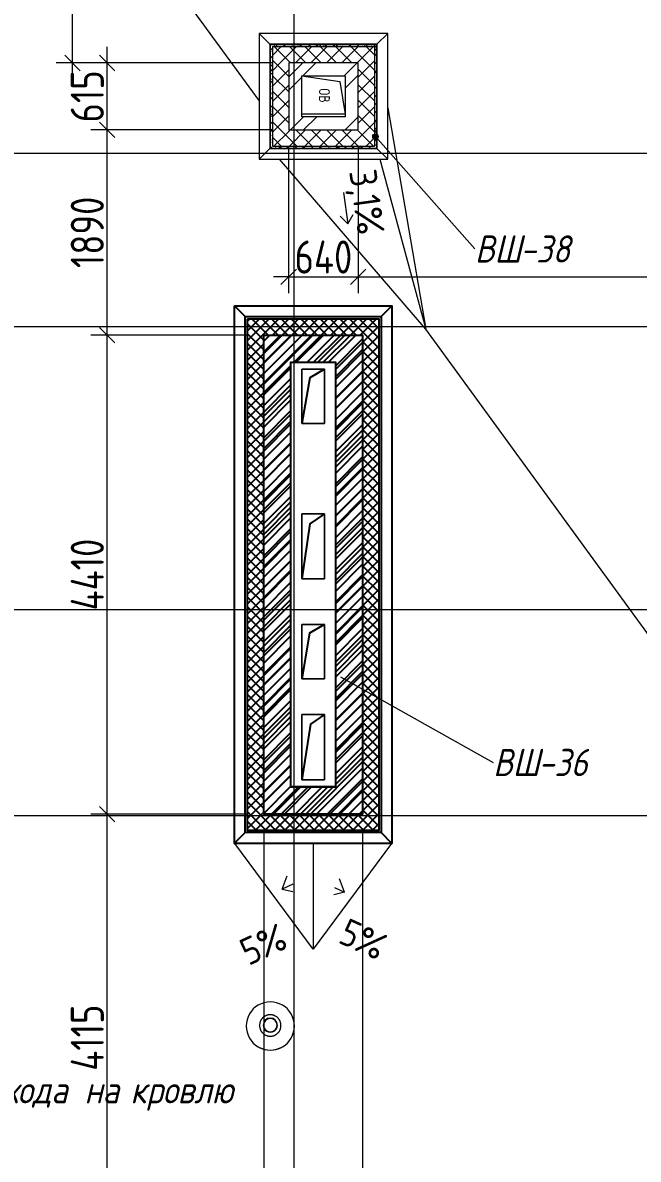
# Model space of a CAD drawing. Header units: millimetres. Extents: x -68946 to 690821, y -552984 to 293768.
# Drawn here: x 166420 to 172084, y -543017 to -532555 of the extents above; entities that cross this region are included whole.
import ezdxf

# ---------------------------------------------------------------- set-up
doc = ezdxf.new("R2010")
doc.units = ezdxf.units.MM
doc.linetypes.add('ADSK_Линия сетки', pattern=[2500, 2000, -250, 0, -250])
doc.layers.get('Defpoints').update_dxf_attribs({"color": 250})
for name, color, linetype, lineweight in [('0) блоки', 250, 'Continuous', 25), ('Аннотация', 250, 'Continuous', 20), ('Крыша', 7, 'Continuous', 5), ('Обобщенные модели', 250, 'Continuous', 9), ('Оборудование', 7, 'Continuous', 9), ('Ограждение', 7, 'Continuous', 5), ('Окна', 7, 'Continuous', 5), ('Оси', 250, 'Continuous', 9), ('Перекрытие', 7, 'Continuous', 9), ('Размеры', 7, 'Continuous', 9), ('Стены внутренние', 7, 'Continuous', 9), ('Стены наружные', 7, 'Continuous', 9), ('Стены отделка', 7, 'Continuous', 13), ('Стены перегородки', 7, 'Continuous', 13), ('Стены штриховка', 250, 'Continuous', 9), ('Узлы', 250, 'Continuous', 18)]:
    doc.layers.add(name, color=color, linetype=linetype, lineweight=lineweight)
doc.styles.add('GOST Common_2', font='', dxfattribs={"width": 0.8, "height": 350})
doc.styles.add('GOST Common_I', font='', dxfattribs={"width": 0.9, "height": 250})
doc.styles.add('ISOCPEUR', font='isocpeur.ttf', dxfattribs={"width": 0.8, "height": 100})
doc.styles.add('ISOCPEUR_1', font='isocpeur.ttf', dxfattribs={"width": 0.9, "height": 250})
doc.styles.add('А3', font='ГОСТ тип А.ttf')
doc.styles.get('GOST Common_2').set_extended_font_data('GOST Common')
doc.styles.get('GOST Common_I').set_extended_font_data('GOST Common', italic=True)
doc.dimstyles.new('ADSK_Основной_2_мм_1', dxfattribs={"dimscale": 304.8, "dimtxt": 201.142999, "dimasz": 0.463911, "dimexe": 0.492126, "dimexo": 0.492126, "dimgap": 0.098425, "dimtad": 1, "dimdec": 0, "dimdsep": 46, "dimtxsty": 'GOST Common_2', "dimblk1": 'OBLIQUE', "dimblk2": 'OBLIQUE', "dimsah": 1, "dimcen": 0.09, "dimdle": 0.492126, "dimazin": 0, "dimtfac": 1, "dimtdec": 4, "dimtix": 1, "dimtmove": 0, "dimatfit": 3, "dimfxl": 1, "dimtvp": 1, "dimtolj": 1, "dimtzin": 0, "dimlwd": 9, "dimlwe": 9, "dimarcsym": 2})
pattern_1 = [(45, (23667.23, -543980.64), (-251.4472, 251.4472), []), (45, (23667.23, -543599.64), (-251.4472, 251.4472), [])]
pattern_2 = [(45, (23667.23, -543980.64), (-70.71068, 70.71068), []), (135, (23667.23, -543980.64), (-70.71068, -70.71068), [])]
pattern_3 = [(135, (23667.23, -543980.64), (-75.43415, -75.43415), [106.68, -17.78, 3.556, -17.78]), (135, (23667.23, -543905.25), (-75.43415, -75.43415), []), (50, (23667.23, -543980.64), (127.52922, -11.15758), [13.335, -146.685]), (355, (23667.23, -543980.64), (-24.66966, 133.74002), [10.668, -117.348]), (100.451, (23677.86, -543981.57), (102.85973, 122.58178), [11.333, -124.663]), (46.184, (23667.23, -543945.08), (189.75516, -29.43036), [20.002, -220.027]), (96.636, (23683.04, -543947.53), (166.1822, 173.1996), [17, -186.995]), (351.184, (23667.23, -543945.08), (166.18393, 173.19757), [16.002, -176.022]), (21, (23685.01, -543953.97), (106.130265, -71.58603), [13.335, -146.685]), (326, (23685.01, -543953.97), (43.26188, 128.93175), [10.668, -117.348]), (71.451, (23693.85, -543959.94), (149.39198, 57.34505), [11.333, -124.663]), (37.5, (23667.23, -543980.64), (2.162228, 59.188357), [3.353, -112.573, 3.353, -115.773, -117.793]), (37.5, (23667.23, -543980.64), (2.162228, 59.188357), [-235.052, 3.353, -114.44]), (7.5, (23667.23, -543980.64), (46.773857, 70.126152), [3.353, -64.567, 3.353, -109.906, -44.894]), (7.5, (23667.23, -543980.64), (46.773857, 70.126152), [-181.178, 3.353, -41.542]), (327.5, (23627.58, -543980.64), (94.913671, -4.010093), [3.353, -41.097, 3.353, -135.331, -184.023]), (327.5, (23627.58, -543980.64), (94.913671, -4.010093), [-183.134, 3.353, -180.67]), (317.5, (23609.8, -543980.64), (103.69057, 17.79882), [3.353, -54.432, 3.353, -88.748, -130.683]), (317.5, (23609.8, -543980.64), (103.69057, 17.79882), [-149.885, 3.353, -127.33])]

# ---------------------------------------------------------------- blocks, each defined once
blk = doc.blocks.new('TN_Аэратор кровельный ТехноНИКОЛЬ - Аэратор кровельный ТехноНИКОЛЬ 160х460мм-V47-АР3_Кладочный план кровли _17_930 С2-3')
at = {"layer": 'Оборудование'}
for p, q in [((144966, 2198), (144966, 2198)), ((145096, 2198), (145096, 2198)), ((144808, 2190), (144808, 2190)), ((145253, 2190), (145253, 2190))]:
    blk.add_line(p, q, dxfattribs=at)
at = {"layer": 'Оборудование', "flags": 128}
for points in [[(145129, 2195), (145129, 2199), (145129, 2203), (145129, 2207), (145128, 2211), (145127, 2215), (145126, 2219), (145125, 2222), (145124, 2226), (145123, 2230), (145121, 2234), (145120, 2237), (145118, 2241), (145116, 2244), (145114, 2248), (145112, 2251), (145110, 2254), (145107, 2257), (145105, 2260), (145102, 2263), (145099, 2266), (145096, 2269), (145093, 2271), (145090, 2274), (145087, 2276), (145084, 2278), (145080, 2280), (145077, 2282), (145074, 2284), (145070, 2286), (145066, 2287), (145063, 2288), (145059, 2290), (145055, 2291), (145051, 2292), (145047, 2292), (145043, 2293), (145039, 2293), (145036, 2294), (145032, 2294), (145028, 2294), (145024, 2294), (145020, 2293), (145016, 2293), (145012, 2292), (145008, 2291), (145004, 2290), (145000, 2289), (144997, 2288), (144993, 2286), (144989, 2285), (144986, 2283), (144982, 2281), (144979, 2279), (144976, 2277), (144972, 2275), (144969, 2273), (144966, 2270), (144963, 2267), (144960, 2265), (144958, 2262), (144955, 2259), (144953, 2256), (144950, 2253), (144948, 2249), (144946, 2246), (144944, 2243), (144942, 2239), (144940, 2236), (144939, 2232), (144937, 2228), (144936, 2224), (144935, 2221), (144934, 2217), (144933, 2213), (144933, 2209), (144932, 2205), (144932, 2201), (144932, 2197), (144932, 2195)], [(144932, 2195), (144932, 2191), (144932, 2187), (144932, 2183), (144933, 2179), (144934, 2176), (144935, 2172), (144936, 2168), (144937, 2164), (144938, 2160), (144940, 2157), (144941, 2153), (144943, 2150), (144945, 2146), (144947, 2143), (144949, 2139), (144951, 2136), (144954, 2133), (144956, 2130), (144959, 2127), (144962, 2124), (144965, 2122), (144968, 2119), (144971, 2117), (144974, 2114), (144977, 2112), (144981, 2110), (144984, 2108), (144987, 2106), (144991, 2105), (144995, 2103), (144998, 2102), (145002, 2101), (145006, 2099), (145010, 2099), (145014, 2098), (145018, 2097), (145022, 2097), (145025, 2097), (145029, 2096), (145033, 2096), (145037, 2097), (145041, 2097), (145045, 2098), (145049, 2098), (145053, 2099), (145057, 2100), (145061, 2101), (145064, 2102), (145068, 2104), (145072, 2105), (145075, 2107), (145079, 2109), (145082, 2111), (145085, 2113), (145089, 2115), (145092, 2118), (145095, 2120), (145098, 2123), (145101, 2126), (145103, 2128), (145106, 2131), (145108, 2134), (145111, 2138), (145113, 2141), (145115, 2144), (145117, 2148), (145119, 2151), (145121, 2155), (145122, 2158), (145124, 2162), (145125, 2166), (145126, 2170), (145127, 2173), (145128, 2177), (145128, 2181), (145129, 2185), (145129, 2189), (145129, 2193), (145129, 2195)]]:
    blk.add_lwpolyline(points, dxfattribs=at)
at = {"layer": 'Оборудование'}
for centre, major_axis, start_param, end_param in [((145031, 2190), (222, 0), 0, 3.141593), ((145031, 2198), (-65, 0), 3.141593, 6.283185), ((145031, 2198), (-65, 0), 0, 3.141593), ((145031, 2198), (-62, 0), 3.141593, 6.283185), ((145031, 2198), (-62, 0), 0, 3.141593), ((145031, 2198), (62, 0), 0.448799, 2.692794), ((145031, 2190), (-222, 0), 0, 3.141593), ((145031, 2198), (65, 0), 3.534292, 5.890486), ((145031, 2190), (222, 0), 3.814791, 5.609987)]:
    blk.add_ellipse(centre, major_axis=major_axis, ratio=0.999853, start_param=start_param, end_param=end_param, dxfattribs=at)
blk = doc.blocks.new('_Wn_-As_OpeningMEP_floor__Rectangular - _Wn_-As_OpeningMEP_floor__Rectangular-38588356-АР3_Кладочный план кровли _17_930 С2-3')
at = {"layer": 'Узлы', "lineweight": 5}
for p, q in [((-125, 200), (175, 250)), ((-175, -150), (-125, 200))]:
    blk.add_line(p, q, dxfattribs=at)
blk = doc.blocks.new('Ограждение - Ограждение-40084085-АР3_Кладочный план кровли _17_930 С2-3')
at = {"layer": 'Ограждение'}
for p, q in [((146112, 11327), (144928, 11327)), ((144928, 11327), (145028, 11227)), ((144928, 11327), (144928, 10168)), ((146112, 11327), (146012, 11227)), ((146112, 10168), (146112, 11327)), ((145028, 11227), (145030, 11227)), ((145028, 11225), (145028, 11227)), ((146010, 11227), (146012, 11227)), ((146012, 11227), (146012, 11225)), ((144928, 10168), (145028, 10268)), ((145028, 10268), (145028, 10270)), ((145030, 10268), (145028, 10268)), ((146012, 10268), (146010, 10268)), ((146012, 10270), (146012, 10268)), ((146012, 10268), (146112, 10168)), ((144928, 10168), (146112, 10168))]:
    blk.add_line(p, q, dxfattribs=at)
blk = doc.blocks.new('_Oblique')
at = {"color": 0, "linetype": 'ByBlock', "lineweight": -2}
blk.add_line((-0.5, -0.5), (0.5, 0.5), dxfattribs=at)
blk = doc.blocks.new('*D6287')
at = {"layer": 'Defpoints', "color": 0, "lineweight": 30, "transparency": 16777216}
for p in [(168637, -539840), (163867, -542172), (168637, -543433)]:
    blk.add_point(p, dxfattribs=at)
at = {"layer": 'Размеры', "color": 0, "lineweight": 9, "transparency": 16777216}
for p, q in [((168637, -539990), (168637, -543583)), ((163867, -542322), (163867, -543583)), ((163717, -543433), (168787, -543433))]:
    blk.add_line(p, q, dxfattribs=at)
at = {"layer": 'Размеры', "color": 0, "lineweight": 9, "transparency": 16777216, "xscale": 141.4, "yscale": 141.4, "zscale": 141.4, "rotation": 180}
blk.add_blockref('_Oblique', (163867, -543433), dxfattribs=at)
at = {"layer": 'Размеры', "color": 0, "lineweight": 9, "transparency": 16777216, "xscale": 141.4, "yscale": 141.4, "zscale": 141.4}
blk.add_blockref('_Oblique', (168637, -543433), dxfattribs=at)
at = {"layer": 'Размеры', "color": 0, "transparency": 16777216, "insert": (166252, -543251), "char_height": 304.8, "width": 605.47, "attachment_point": 5, "style": 'А3'}
blk.add_mtext('\\A1;4770', dxfattribs=at)
blk = doc.blocks.new('*D6288')
at = {"layer": 'Defpoints', "color": 0, "lineweight": 30, "transparency": 16777216}
for p in [(168637, -539840), (169547, -539840), (169547, -543433)]:
    blk.add_point(p, dxfattribs=at)
at = {"layer": 'Размеры', "color": 0, "lineweight": 9, "transparency": 16777216}
for p, q in [((168637, -539990), (168637, -543583)), ((169547, -539990), (169547, -543583)), ((168487, -543433), (169697, -543433))]:
    blk.add_line(p, q, dxfattribs=at)
at = {"layer": 'Размеры', "color": 0, "lineweight": 9, "transparency": 16777216, "xscale": 141.4, "yscale": 141.4, "zscale": 141.4, "rotation": 180}
blk.add_blockref('_Oblique', (168637, -543433), dxfattribs=at)
at = {"layer": 'Размеры', "color": 0, "lineweight": 9, "transparency": 16777216, "xscale": 141.4, "yscale": 141.4, "zscale": 141.4}
blk.add_blockref('_Oblique', (169547, -543433), dxfattribs=at)
at = {"layer": 'Размеры', "color": 0, "transparency": 16777216, "insert": (169092, -543251), "char_height": 304.8, "width": 454.11, "attachment_point": 5, "style": 'А3'}
blk.add_mtext('\\A1;910', dxfattribs=at)
blk = doc.blocks.new('*D6289')
at = {"layer": 'Defpoints', "color": 0, "lineweight": 30, "transparency": 16777216}
for p in [(169547, -539840), (176417, -543333), (176417, -543433)]:
    blk.add_point(p, dxfattribs=at)
at = {"layer": 'Размеры', "color": 0, "lineweight": 9, "transparency": 16777216}
for p, q in [((169547, -539990), (169547, -543583)), ((169397, -543433), (176567, -543433)), ((176417, -543483), (176417, -543583))]:
    blk.add_line(p, q, dxfattribs=at)
at = {"layer": 'Размеры', "color": 0, "lineweight": 9, "transparency": 16777216, "xscale": 141.4, "yscale": 141.4, "zscale": 141.4, "rotation": 180}
blk.add_blockref('_Oblique', (169547, -543433), dxfattribs=at)
at = {"layer": 'Размеры', "color": 0, "lineweight": 9, "transparency": 16777216, "xscale": 141.4, "yscale": 141.4, "zscale": 141.4}
blk.add_blockref('_Oblique', (176417, -543433), dxfattribs=at)
at = {"layer": 'Размеры', "color": 0, "transparency": 16777216, "insert": (172982, -543251), "char_height": 304.8, "width": 560.47, "attachment_point": 5, "style": 'А3'}
blk.add_mtext('\\A1;6870', dxfattribs=at)
blk = doc.blocks.new('*D6322')
at = {"layer": 'Defpoints', "color": 0, "lineweight": 30, "transparency": 16777216}
for p in [(167196, -539840), (168637, -539840), (167096, -543956)]:
    blk.add_point(p, dxfattribs=at)
at = {"layer": 'Размеры', "color": 0, "lineweight": 9, "transparency": 16777216}
for p, q in [((167196, -544106), (167196, -539690)), ((168487, -539840), (167046, -539840)), ((167246, -543956), (167346, -543956))]:
    blk.add_line(p, q, dxfattribs=at)
at = {"layer": 'Размеры', "color": 0, "lineweight": 9, "transparency": 16777216, "xscale": 141.4, "yscale": 141.4, "zscale": 141.4}
for p, rotation in [((167196, -539840), 90), ((167196, -543956), 270)]:
    blk.add_blockref('_Oblique', p, dxfattribs=dict(at, rotation=rotation))
at = {"layer": 'Размеры', "color": 0, "transparency": 16777216, "insert": (167014, -541898), "char_height": 304.8, "width": 580.93, "attachment_point": 5, "rotation": 90, "style": 'А3'}
blk.add_mtext('\\A1;4115', dxfattribs=at)
blk = doc.blocks.new('*D6323')
at = {"layer": 'Defpoints', "color": 0, "lineweight": 30, "transparency": 16777216}
for p in [(167196, -535430), (168637, -535430), (168637, -539840)]:
    blk.add_point(p, dxfattribs=at)
at = {"layer": 'Размеры', "color": 0, "lineweight": 9, "transparency": 16777216}
for p, q in [((167196, -539990), (167196, -535280)), ((168487, -535430), (167046, -535430)), ((168487, -539840), (167046, -539840))]:
    blk.add_line(p, q, dxfattribs=at)
at = {"layer": 'Размеры', "color": 0, "lineweight": 9, "transparency": 16777216, "xscale": 141.4, "yscale": 141.4, "zscale": 141.4}
for p, rotation in [((167196, -535430), 90), ((167196, -539840), 270)]:
    blk.add_blockref('_Oblique', p, dxfattribs=dict(at, rotation=rotation))
at = {"layer": 'Размеры', "color": 0, "transparency": 16777216, "insert": (167014, -537635), "char_height": 304.8, "width": 625.93, "attachment_point": 5, "rotation": 90, "style": 'А3'}
blk.add_mtext('\\A1;4410', dxfattribs=at)
blk = doc.blocks.new('*D6324')
at = {"layer": 'Defpoints', "color": 0, "lineweight": 30, "transparency": 16777216}
for p in [(167196, -533541), (168867, -533541), (168637, -535430)]:
    blk.add_point(p, dxfattribs=at)
at = {"layer": 'Размеры', "color": 0, "lineweight": 9, "transparency": 16777216}
for p, q in [((167196, -535580), (167196, -533391)), ((168717, -533541), (167046, -533541)), ((168487, -535430), (167046, -535430))]:
    blk.add_line(p, q, dxfattribs=at)
at = {"layer": 'Размеры', "color": 0, "lineweight": 9, "transparency": 16777216, "xscale": 141.4, "yscale": 141.4, "zscale": 141.4}
for p, rotation in [((167196, -533541), 90), ((167196, -535430), 270)]:
    blk.add_blockref('_Oblique', p, dxfattribs=dict(at, rotation=rotation))
at = {"layer": 'Размеры', "color": 0, "transparency": 16777216, "insert": (167014, -534485), "char_height": 304.8, "width": 605.47, "attachment_point": 5, "rotation": 90, "style": 'А3'}
blk.add_mtext('\\A1;1890', dxfattribs=at)
blk = doc.blocks.new('*D6325')
at = {"layer": 'Defpoints', "color": 0, "lineweight": 30, "transparency": 16777216}
for p in [(167196, -532926), (168867, -532926), (168867, -533541)]:
    blk.add_point(p, dxfattribs=at)
at = {"layer": 'Размеры', "color": 0, "lineweight": 9, "transparency": 16777216}
for p, q in [((167196, -533691), (167196, -532776)), ((168717, -532926), (167046, -532926)), ((168717, -533541), (167046, -533541))]:
    blk.add_line(p, q, dxfattribs=at)
at = {"layer": 'Размеры', "color": 0, "lineweight": 9, "transparency": 16777216, "xscale": 141.4, "yscale": 141.4, "zscale": 141.4}
for p, rotation in [((167196, -532926), 90), ((167196, -533541), 270)]:
    blk.add_blockref('_Oblique', p, dxfattribs=dict(at, rotation=rotation))
at = {"layer": 'Размеры', "color": 0, "transparency": 16777216, "insert": (167014, -533233), "char_height": 304.8, "width": 409.1, "attachment_point": 5, "rotation": 90, "style": 'А3'}
blk.add_mtext('\\A1;615', dxfattribs=at)
blk = doc.blocks.new('*D6326')
at = {"layer": 'Defpoints', "color": 0, "lineweight": 30, "transparency": 16777216}
for p in [(166878, -528836), (168637, -528836), (168867, -532926)]:
    blk.add_point(p, dxfattribs=at)
at = {"layer": 'Размеры', "color": 0, "lineweight": 9, "transparency": 16777216}
for p, q in [((166878, -533076), (166878, -528686)), ((168487, -528836), (166728, -528836)), ((168717, -532926), (166728, -532926))]:
    blk.add_line(p, q, dxfattribs=at)
at = {"layer": 'Размеры', "color": 0, "lineweight": 9, "transparency": 16777216, "xscale": 141.4, "yscale": 141.4, "zscale": 141.4}
for p, rotation in [((166878, -528836), 90), ((166878, -532926), 270)]:
    blk.add_blockref('_Oblique', p, dxfattribs=dict(at, rotation=rotation))
at = {"layer": 'Размеры', "color": 0, "transparency": 16777216, "insert": (166696, -530881), "char_height": 304.8, "width": 625.93, "attachment_point": 5, "rotation": 90, "style": 'А3'}
blk.add_mtext('\\A1;4090', dxfattribs=at)
blk = doc.blocks.new('*D6343')
at = {"layer": 'Defpoints', "color": 0, "lineweight": 30, "transparency": 16777216}
for p in [(168867, -533541), (169507, -533541), (169507, -534895)]:
    blk.add_point(p, dxfattribs=at)
at = {"layer": 'Размеры', "color": 0, "lineweight": 9, "transparency": 16777216}
for p, q in [((168867, -533691), (168867, -535045)), ((169507, -533691), (169507, -535045)), ((168867, -534895), (168726, -534895)), ((168867, -534895), (169507, -534895)), ((169507, -534895), (169649, -534895))]:
    blk.add_line(p, q, dxfattribs=at)
at = {"layer": 'Размеры', "color": 0, "lineweight": 9, "transparency": 16777216, "xscale": 141.4, "yscale": 141.4, "zscale": 141.4}
blk.add_blockref('_Oblique', (168867, -534895), dxfattribs=at)
at = {"layer": 'Размеры', "color": 0, "lineweight": 9, "transparency": 16777216, "xscale": 141.4, "yscale": 141.4, "zscale": 141.4, "rotation": 180}
blk.add_blockref('_Oblique', (169507, -534895), dxfattribs=at)
at = {"layer": 'Размеры', "color": 0, "transparency": 16777216, "insert": (169187, -534712), "char_height": 304.8, "width": 474.56, "attachment_point": 5, "style": 'А3'}
blk.add_mtext('\\A1;640', dxfattribs=at)
blk = doc.blocks.new('*D6344')
at = {"layer": 'Defpoints', "color": 0, "lineweight": 30, "transparency": 16777216}
for p in [(169507, -533541), (176417, -534895), (176417, -535050)]:
    blk.add_point(p, dxfattribs=at)
at = {"layer": 'Размеры', "color": 0, "lineweight": 9, "transparency": 16777216}
for p, q in [((169507, -533691), (169507, -535045)), ((176417, -534900), (176417, -534745)), ((169357, -534895), (176567, -534895))]:
    blk.add_line(p, q, dxfattribs=at)
at = {"layer": 'Размеры', "color": 0, "lineweight": 9, "transparency": 16777216, "xscale": 141.4, "yscale": 141.4, "zscale": 141.4, "rotation": 180}
blk.add_blockref('_Oblique', (169507, -534895), dxfattribs=at)
at = {"layer": 'Размеры', "color": 0, "lineweight": 9, "transparency": 16777216, "xscale": 141.4, "yscale": 141.4, "zscale": 141.4}
blk.add_blockref('_Oblique', (176417, -534895), dxfattribs=at)
at = {"layer": 'Размеры', "color": 0, "transparency": 16777216, "insert": (172962, -534712), "char_height": 304.8, "width": 560.47, "attachment_point": 5, "style": 'А3'}
blk.add_mtext('\\A1;6910', dxfattribs=at)
blk = doc.blocks.new('йуф')
at = {"color": 7}
for points in [[(11886, 8820), (13336, 8820), (13336, 3870), (11886, 3870)], [(11986, 8720), (13236, 8720), (13236, 3970), (11986, 3970)], [(12006, 8700), (13216, 8700), (13216, 3990), (12006, 3990)], [(12156, 8550), (13066, 8550), (13066, 4140), (12156, 4140)], [(12406, 8300), (12816, 8300), (12816, 4390), (12406, 4390)]]:
    blk.add_lwpolyline(points, close=True, dxfattribs=at)
for points in [[(12716, 8237), (12580, 8156), (12506, 7737)], [(12716, 6905), (12581, 6812), (12506, 6305)], [(12716, 5885), (12577, 5806), (12506, 5385)], [(12716, 5057), (12586, 4968), (12506, 4457)]]:
    blk.add_lwpolyline(points, dxfattribs=at)

msp = doc.modelspace()

# ---------------------------------------------------------------- hatches: boundary and pattern name
at = {"true_color": 0x000000}
h = msp.add_hatch(dxfattribs=at)
h.set_pattern_fill('ANSI37', color=18, scale=20)
h.set_pattern_definition([(45, (23667.23, -543980.64), (-44.90128, 44.90128), []), (135, (23667.23, -543980.64), (-44.90128, -44.90128), [])])
h.paths.add_polyline_path([(168637.2298, -535430.3431), (168917.2308, -535430.3431), (168917.2308, -535355.5807), (168487.2298, -535355.5807), (168487.2298, -537955.6404), (168637.2298, -537955.6404)])
h.paths.add_polyline_path([(168917.2308, -535280.3431), (168487.2298, -535280.3431), (168487.2298, -535355.5807), (168917.2308, -535355.5807)])
h.paths.add_polyline_path([(169697.2298, -535355.5807), (168917.2308, -535355.5807), (168917.2308, -535430.3431), (169547.2298, -535430.3431), (169547.2298, -537955.6404), (169697.2298, -537955.6404)])
h.paths.add_polyline_path([(169697.2298, -535280.3431), (168917.2308, -535280.3431), (168917.2308, -535355.5807), (169697.2298, -535355.5807)])
h.paths.add_polyline_path([(169697.2298, -537955.6404), (169547.2298, -537955.6404), (169547.2298, -538689.4894), (169697.2298, -538773.787)])
h.paths.add_polyline_path([(169697.2298, -538773.787), (169547.2298, -538689.4894), (169547.2298, -539840.2931), (168917.2308, -539840.2931), (168917.2308, -539855.5211), (169697.2298, -539855.5211)])
h.paths.add_polyline_path([(169697.2298, -539855.5211), (168917.2308, -539855.5211), (168917.2308, -539990.2931), (169697.2298, -539990.2931)])
h.paths.add_polyline_path([(168917.2308, -539855.5211), (168487.2298, -539855.5211), (168487.2298, -539990.2931), (168917.2308, -539990.2931)])
h.paths.add_polyline_path([(168637.2298, -537955.6404), (168487.2298, -537955.6404), (168487.2298, -539855.5211), (168917.2308, -539855.5211), (168917.2308, -539840.2931), (168637.2298, -539840.2931)])
h = msp.add_hatch(dxfattribs=at)
h.set_pattern_fill('ANSI32', color=18, scale=20)
h.set_pattern_definition([(45, (23667.23, -543980.64), (-134.70384, 134.70384), []), (45, (23757.03, -543980.64), (-134.70384, 134.70384), [])])
h.paths.add_polyline_path([(168917.2308, -535430.3431), (168917.2308, -535680.3431), (169297.2298, -535680.3431), (169297.2298, -537955.6404), (169547.2298, -537955.6404), (169547.2298, -535430.3431)])
h.paths.add_polyline_path([(169297.2298, -539590.2931), (168917.2308, -539590.2931), (168917.2308, -539840.2931), (169547.2298, -539840.2931), (169547.2298, -537955.6404), (169297.2298, -537955.6404)])
h.paths.add_polyline_path([(168637.2298, -539840.2931), (168917.2308, -539840.2931), (168917.2308, -539590.2931), (168887.2298, -539590.2931), (168887.2298, -537955.6404), (168637.2298, -537955.6404)])
h.paths.add_polyline_path([(168887.2298, -535680.3431), (168917.2308, -535680.3431), (168917.2308, -535430.3431), (168637.2298, -535430.3431), (168637.2298, -537955.6404), (168887.2298, -537955.6404)])
at = {"layer": '0) блоки'}
h = msp.add_hatch(dxfattribs=at)
h.set_pattern_fill('ANSI31', color=256, scale=22)
h.paths.add_polyline_path([(169297.2288, -539590.2931), (168887.2288, -539590.2931), (168887.2288, -535680.3431), (169297.2288, -535680.3431)], flags=16)
h.paths.add_polyline_path([(168637.2288, -535430.3431), (169547.2288, -535430.3431), (169547.2288, -539840.2931), (168637.2288, -539840.2931)])
at = {"layer": 'Аннотация'}
h = msp.add_hatch(color=256, dxfattribs=at)
edge = h.paths.add_edge_path()
edge.add_arc((169665.3642, -533602.8526), 25, 0, 360)
at = {"layer": 'Стены внутренние', "lineweight": 5}
h = msp.add_hatch(dxfattribs=at)
h.set_pattern_fill('FP_44', color=256, style=0, pattern_type=2)
h.set_pattern_definition(pattern_1)
h.paths.add_polyline_path([(168867.2079, -533420.6404), (168987.2079, -533420.6404), (168987.2079, -532925.6404), (168867.2079, -532925.6404), (168867.2079, -533093.2057)])
h = msp.add_hatch(dxfattribs=at)
h.set_pattern_fill('FP_44', color=256, style=0, pattern_type=2)
h.set_pattern_definition(pattern_1)
h.paths.add_polyline_path([(168987.2079, -533045.6404), (169387.2079, -533045.6404), (169387.2079, -532925.6404), (168987.2079, -532925.6404)])
h = msp.add_hatch(dxfattribs=at)
h.set_pattern_fill('FP_44', color=256, style=0, pattern_type=2)
h.set_pattern_definition(pattern_1)
h.paths.add_polyline_path([(169387.2079, -533420.6404), (169507.2079, -533420.6404), (169507.2079, -532925.6404), (169387.2079, -532925.6404), (169387.2079, -533093.2057)])
h = msp.add_hatch(dxfattribs=at)
h.set_pattern_fill('FP_44', color=256, style=0, pattern_type=2)
h.set_pattern_definition(pattern_1)
h.paths.add_polyline_path([(169507.2079, -533540.6404), (169507.2079, -533420.6404), (168867.2079, -533420.6404), (168867.2079, -533540.6404), (169298.4415, -533540.6404)])
at = {"layer": 'Стены наружные', "lineweight": 5}
h = msp.add_hatch(dxfattribs=at)
h.set_pattern_fill('FP_45', color=256, style=0, pattern_type=2)
h.set_pattern_definition(pattern_3)
h.paths.add_polyline_path([(168717.2079, -533710.6404), (168717.2079, -532775.6404), (168695.2079, -532775.6404), (168695.2079, -532925.6404), (168697.2079, -532925.6404), (168697.2079, -533710.6404)])
h = msp.add_hatch(dxfattribs=at)
h.set_pattern_fill('FP_45', color=256, style=0, pattern_type=2)
h.set_pattern_definition(pattern_3)
h.paths.add_polyline_path([(168697.2079, -532775.6404), (169657.2079, -532775.6404), (169657.2079, -532753.6404), (169507.2079, -532753.6404), (169507.2079, -532755.6404), (168697.2079, -532755.6404)])
h = msp.add_hatch(dxfattribs=at)
h.set_pattern_fill('FP_33', color=256, style=0, pattern_type=2)
h.set_pattern_definition(pattern_2)
h.paths.add_polyline_path([(168717.2079, -532925.6404), (169507.2079, -532925.6404), (169507.2079, -532775.6404), (168717.2079, -532775.6404)])
h = msp.add_hatch(dxfattribs=at)
h.set_pattern_fill('FP_33', color=256, style=0, pattern_type=2)
h.set_pattern_definition(pattern_2)
h.paths.add_polyline_path([(169657.2079, -533540.6404), (169657.2079, -532775.6404), (169507.2079, -532775.6404), (169507.2079, -533540.6404)])
h = msp.add_hatch(dxfattribs=at)
h.set_pattern_fill('FP_45', color=256, style=0, pattern_type=2)
h.set_pattern_definition(pattern_3)
h.paths.add_polyline_path([(169677.2079, -533690.6404), (169679.2079, -533690.6404), (169679.2079, -533540.6404), (169677.2079, -533540.6404), (169677.2079, -532755.6404), (169657.2079, -532755.6404), (169657.2079, -533690.6404)])
h = msp.add_hatch(dxfattribs=at)
h.set_pattern_fill('FP_33', color=256, style=0, pattern_type=2)
h.set_pattern_definition(pattern_2)
h.paths.add_polyline_path([(168717.2079, -533690.6404), (168867.2079, -533690.6404), (168867.2079, -532925.6404), (168717.2079, -532925.6404), (168717.2079, -533645.6414)])
h = msp.add_hatch(dxfattribs=at)
h.set_pattern_fill('FP_33', color=256, style=0, pattern_type=2)
h.set_pattern_definition(pattern_2)
h.paths.add_polyline_path([(169657.2079, -533690.6404), (169657.2079, -533540.6404), (168867.2079, -533540.6404), (168867.2079, -533690.6404), (169298.4415, -533690.6404)])
h = msp.add_hatch(dxfattribs=at)
h.set_pattern_fill('FP_45', color=256, style=0, pattern_type=2)
h.set_pattern_definition(pattern_3)
h.paths.add_polyline_path([(168867.2079, -533712.6404), (168867.2079, -533710.6404), (169677.2079, -533710.6404), (169677.2079, -533690.6404), (168717.2079, -533690.6404), (168717.2079, -533712.6404)])

# ---------------------------------------------------------------- linework, layer by layer
at = {"color": 7}
for p, q in [((168367.2298, -535160.3431), (168467.2298, -535260.3431)), ((169717.2298, -535260.3431), (169817.2298, -535160.3431)), ((168366.9273, -540110.2931), (168466.9273, -540010.2931)), ((169817.2298, -540110.2931), (169717.2298, -540010.2931))]:
    msp.add_line(p, q, dxfattribs=at)
at = {"layer": '0) блоки'}
for points in [[(168637.2288, -535430.3431), (169547.2288, -535430.3431), (169547.2288, -539840.2931), (168637.2288, -539840.2931)], [(169297.2288, -539590.2931), (168887.2288, -539590.2931), (168887.2288, -535680.3431), (169297.2288, -535680.3431)]]:
    msp.add_lwpolyline(points, close=True, dxfattribs=at)
at = {"layer": 'Аннотация'}
for p, q in [((169665.3642, -533602.8526), (170581.2133, -534638.1298)), ((169345.2298, -538575.9685), (170749.1627, -539364.9567))]:
    msp.add_line(p, q, dxfattribs=at)
msp.add_circle((169665.3642, -533602.8526), 25, dxfattribs=at)
at = {"layer": 'Крыша'}
for p, q in [((168595.2079, -533271.4547), (164399.2437, -527510.1226)), ((169779.2079, -533338.2732), (170127.6986, -535375.6642)), ((170127.6986, -535375.6642), (168781.3456, -533812.6404)), ((169706.1763, -533812.6404), (170127.6986, -535375.6642)), ((176139.2298, -543629.8881), (170127.6986, -535375.6642)), ((169092.2298, -541083.117), (168372.026, -540110.2931)), ((169812.8001, -540110.2931), (169092.2298, -541083.117)), ((169092.2298, -540110.2931), (169092.2298, -541083.117))]:
    msp.add_line(p, q, dxfattribs=at)
at = {"layer": 'Обобщенные модели', "color": 7}
for p, q in [((168987.2298, -536243.3431), (168987.2298, -535743.3431)), ((168987.2298, -535743.3431), (169197.2298, -535743.3431)), ((169197.2298, -535743.3431), (168987.2298, -535743.3431)), ((168987.2298, -535743.3431), (168987.2298, -536243.3431)), ((169197.2298, -535743.3431), (169197.2298, -536243.3431)), ((169197.2298, -536243.3431), (169197.2298, -535743.3431)), ((169197.2298, -536243.3431), (168987.2298, -536243.3431)), ((168987.2298, -536243.3431), (169197.2298, -536243.3431)), ((168987.0427, -537675.6404), (168987.0427, -537075.6404)), ((168987.0427, -537075.6404), (169197.0427, -537075.6404)), ((169197.0427, -537075.6404), (168987.0427, -537075.6404)), ((168987.0427, -537075.6404), (168987.0427, -537675.6404)), ((169197.0427, -537075.6404), (169197.0427, -537675.6404)), ((169197.0427, -537675.6404), (169197.0427, -537075.6404)), ((169197.0427, -537675.6404), (168987.0427, -537675.6404)), ((168987.0427, -537675.6404), (169197.0427, -537675.6404)), ((168987.0427, -538595.6404), (168987.0427, -538095.6404)), ((168987.0427, -538095.6404), (169197.0427, -538095.6404)), ((169197.0427, -538095.6404), (168987.0427, -538095.6404)), ((168987.0427, -538095.6404), (168987.0427, -538595.6404)), ((169197.0427, -538095.6404), (169197.0427, -538595.6404)), ((169197.0427, -538595.6404), (169197.0427, -538095.6404)), ((169197.0427, -538595.6404), (168987.0427, -538595.6404)), ((168987.0427, -538595.6404), (169197.0427, -538595.6404)), ((168987.2298, -539523.2931), (168987.2298, -538923.2931)), ((168987.2298, -538923.2931), (169197.2298, -538923.2931)), ((169197.2298, -538923.2931), (168987.2298, -538923.2931)), ((168987.2298, -538923.2931), (168987.2298, -539523.2931)), ((169197.2298, -538923.2931), (169197.2298, -539523.2931)), ((169197.2298, -539523.2931), (169197.2298, -538923.2931)), ((169197.2298, -539523.2931), (168987.2298, -539523.2931)), ((168987.2298, -539523.2931), (169197.2298, -539523.2931))]:
    msp.add_line(p, q, dxfattribs=at)
at = {"layer": 'Оси', "linetype": 'ADSK_Линия сетки', "ltscale": 100}
for p, q in [((168917.2308, -547719.4803), (168917.2308, -482778.6358)), ((88763.207, -533755.6404), (180488.1093, -533755.6404)), ((180488.1093, -535355.5807), (122987.2298, -535355.5807)), ((88763.207, -537955.6404), (180488.1093, -537955.6404)), ((180488.1093, -539855.5211), (122987.2298, -539855.5211))]:
    msp.add_line(p, q, dxfattribs=at)
at = {"layer": 'Перекрытие'}
msp.add_line((169387.2079, -533395.6404), (168987.2079, -533395.6404), dxfattribs=at)
at = {"layer": 'Размеры'}
for p, q in [((169371.5665, -534117.0951), (169411.2226, -534407.3948)), ((169411.2226, -534407.3948), (169339.5735, -534336.4394)), ((169411.2226, -534407.3948), (169461.2161, -534319.8225)), ((168806.9477, -540531.074), (168854.065, -540406.9212)), ((169381.4303, -540559.3943), (169334.3302, -540435.2324)), ((168904.3105, -540486.4083), (168806.9477, -540531.074)), ((168806.9477, -540531.074), (168905.2575, -540553.5114)), ((169381.4303, -540559.3943), (169283.1161, -540581.8127)), ((169287.6999, -540516.3731), (169381.4303, -540559.3943))]:
    msp.add_line(p, q, dxfattribs=at)
at = {"layer": 'Стены отделка', "lineweight": 5}
for p, q in [((169677.2079, -532753.6404), (168695.2079, -532753.6404)), ((168695.2079, -532755.6404), (168695.2079, -533710.6404)), ((169679.2079, -533710.6404), (169679.2079, -532755.6404)), ((168697.2079, -533712.6404), (169677.2079, -533712.6404))]:
    msp.add_line(p, q, dxfattribs=at)
at = {"layer": 'Стены перегородки'}
for p, q in [((169507.2079, -532925.6404), (168867.2079, -532925.6404)), ((168867.2079, -532925.6404), (168867.2079, -533540.6404)), ((169507.2079, -533540.6404), (169507.2079, -532925.6404)), ((168987.2079, -533045.6404), (169387.2079, -533045.6404)), ((168987.2079, -533420.6404), (168987.2079, -533045.6404)), ((169387.2079, -533045.6404), (169387.2079, -533420.6404)), ((169387.2079, -533420.6404), (168987.2079, -533420.6404)), ((168867.2079, -533540.6404), (169507.2079, -533540.6404))]:
    msp.add_line(p, q, dxfattribs=at)
at = {"layer": 'Стены штриховка'}
for p, q in [((168695.2079, -532753.6404), (168695.2079, -532755.6404)), ((168695.2079, -532755.6404), (169679.2079, -532755.6404)), ((168695.2079, -532775.6404), (168697.2079, -532775.6404)), ((168697.2079, -532753.6404), (168697.2079, -533712.6404)), ((168717.2079, -532775.6404), (168717.2079, -533690.6404)), ((168717.2079, -532775.6404), (169657.2079, -532775.6404)), ((169657.2079, -532753.6404), (169657.2079, -532755.6404)), ((169657.2079, -532775.6404), (169657.2079, -533690.6404)), ((169677.2079, -532753.6404), (169677.2079, -533712.6404)), ((169679.2079, -532753.6404), (169677.2079, -532753.6404)), ((169679.2079, -532755.6404), (169679.2079, -532753.6404)), ((168695.2079, -533710.6404), (168695.2079, -533712.6404)), ((168695.2079, -533710.6404), (169679.2079, -533710.6404)), ((168695.2079, -533712.6404), (168697.2079, -533712.6404)), ((168717.2079, -533690.6404), (169657.2079, -533690.6404)), ((168717.2079, -533712.6404), (168717.2079, -533710.6404)), ((169679.2079, -533690.6404), (169677.2079, -533690.6404)), ((169677.2079, -533712.6404), (169679.2079, -533712.6404)), ((169679.2079, -533712.6404), (169679.2079, -533710.6404))]:
    msp.add_line(p, q, dxfattribs=at)

# ---------------------------------------------------------------- block references
at = {"color": 7}
msp.add_blockref('йуф', (156481.0838, -543980.641), dxfattribs=at)
at = {"layer": 'Оборудование'}
msp.add_blockref('TN_Аэратор кровельный ТехноНИКОЛЬ - Аэратор кровельный ТехноНИКОЛЬ 160х460мм-V47-АР3_Кладочный план кровли _17_930 С2-3', (23667.2298, -543980.641), dxfattribs=at)
at = {"layer": 'Ограждение'}
msp.add_blockref('Ограждение - Ограждение-40084085-АР3_Кладочный план кровли _17_930 С2-3', (23667.2298, -543980.641), dxfattribs=at)
at = {"layer": 'Окна', "rotation": 269.9999999999983}
msp.add_blockref('_Wn_-As_OpeningMEP_floor__Rectangular - _Wn_-As_OpeningMEP_floor__Rectangular-38588356-АР3_Кладочный план кровли _17_930 С2-3', (169137.2079, -533220.6404), dxfattribs=at)

# ---------------------------------------------------------------- texts
at = {"layer": 'Аннотация', "insert": (169246.1633, -533160.6614), "char_height": 100, "width": 160.3375, "attachment_point": 1, "rotation": 270, "style": 'ISOCPEUR'}
msp.add_mtext('ОВ', dxfattribs=at)
at = {"layer": 'Аннотация', "char_height": 250, "attachment_point": 1, "style": 'GOST Common_I'}
for s, insert, width in [('ВШ', (170581.2133, -534513.1298), 505.063125), ('-38', (170997.932, -534513.1298), 584.430187), ('ВШ', (170749.1627, -539239.9567), 505.063125), ('-36', (171165.8814, -539239.9567), 584.430187), ('выхода', (165899.1934, -542252.899), 1226.581875), ('на', (166988.6153, -542252.899), 418.480875), ('кровлю', (167411.2872, -542252.899), 1212.1515)]:
    msp.add_mtext(s, dxfattribs=dict(at, insert=insert, width=width))
at = {"layer": 'Размеры', "char_height": 250, "attachment_point": 1, "line_spacing_factor": 1.149209, "style": 'ISOCPEUR_1'}
for s, insert, width, rotation in [('3,1%', (169670.1839, -533889.9438), 794.740729, 277.77869155), ('5%', (168392.2529, -541012.0541), 540.782225, 24.64351124), ('5%', (169414.72, -540791.0324), 540.782225, 335.34544274)]:
    msp.add_mtext(s, dxfattribs=dict(at, insert=insert, width=width, rotation=rotation))

# ---------------------------------------------------------------- dimensions: what is measured, and where the dimension line sits
at = {"layer": 'Размеры'}
dim = msp.add_linear_dim(base=(166878.4161, -528835.6398), p1=(168867.2079, -532925.6404), p2=(168637.2298, -528835.6398), angle=90, dimstyle='ADSK_Основной_2_мм_1', override={"dimtxt": 1, "dimlfac": 1, "dimpost": '<>', "dimtxsty": 'А3', "dimfxl": 4290.078787}, dxfattribs=at)
dim.commit()
dim.dimension.update_dxf_attribs({"geometry": '*D6326', "text_midpoint": (166878.4161, -530880.6401), "dimtype": 160})
for base, p1, p2, override, picture, middle in [((167196.4161, -532925.6404), (168867.2079, -533540.6404), (168867.2079, -532925.6404), {"dimtxt": 1, "dimlfac": 1, "dimpost": '<>', "dimtxsty": 'А3', "dimfxl": 615}, '*D6325', (167014.0161, -533233.1404)), ((167196.4161, -533540.6404), (168637.2298, -535430.3431), (168867.2079, -533540.6404), {"dimtxt": 1, "dimlfac": 1, "dimpost": '<>', "dimtxsty": 'А3', "dimfxl": 2085}, '*D6324', (167014.0161, -534485.4917)), ((167196.4161, -535430.3431), (168637.2298, -539840.2931), (168637.2298, -535430.3431), {"dimtxt": 1, "dimlfac": 1, "dimpost": '<>', "dimtxsty": 'А3', "dimfxl": 4020}, '*D6323', (167014.0161, -537635.3181)), ((167196.4161, -539840.2931), (167096.4312, -543955.6404), (168637.2298, -539840.2931), {"dimtxt": 1, "dimlfac": 1, "dimpost": '<>', "dimtxsty": 'А3', "dimfxl": 4659.595247}, '*D6322', (167014.0161, -541897.9667))]:
    dim = msp.add_linear_dim(base=base, p1=p1, p2=p2, angle=90, dimstyle='ADSK_Основной_2_мм_1', override=override, dxfattribs=at)
    dim.commit()
    dim.dimension.update_dxf_attribs({"geometry": picture, "text_midpoint": middle})
for base, p1, p2, override, picture, middle in [((169507.2079, -534894.641), (168867.2079, -533540.6404), (169507.2079, -533540.6404), {"dimtxt": 1, "dimlfac": 1, "dimpost": '<>', "dimtxsty": 'А3', "dimfxl": 640}, '*D6343', (169187.2079, -534712.241)), ((176417.2298, -534894.641), (169507.2079, -533540.6404), (176417.2298, -535050.019), {"dimtxt": 1, "dimlfac": 1, "dimpost": '<>', "dimtxsty": 'А3', "dimfxl": 7072.950346}, '*D6344', (172962.2189, -534712.241)), ((168637.2298, -543433.0907), (163867.2298, -542171.6398), (168637.2298, -539840.2931), {"dimtxt": 1, "dimlfac": 1, "dimpost": '<>', "dimtxsty": 'А3', "dimfxl": 5601.845503}, '*D6287', (166252.2298, -543250.6907)), ((169547.2298, -543433.0907), (168637.2298, -539840.2931), (169547.2298, -539840.2931), {"dimtxt": 1, "dimlfac": 1, "dimpost": '<>', "dimtxsty": 'А3', "dimfxl": 380}, '*D6288', (169092.2298, -543250.6907)), ((176417.2298, -543433.0907), (169547.2298, -539840.2931), (176417.2298, -543333.1058), {"dimtxt": 1, "dimlfac": 1, "dimpost": '<>', "dimtxsty": 'А3', "dimfxl": 8062.648531}, '*D6289', (172982.2298, -543250.6907))]:
    dim = msp.add_linear_dim(base=base, p1=p1, p2=p2, dimstyle='ADSK_Основной_2_мм_1', override=override, dxfattribs=at)
    dim.commit()
    dim.dimension.update_dxf_attribs({"geometry": picture, "text_midpoint": middle})

doc.saveas('drawing.dxf')
